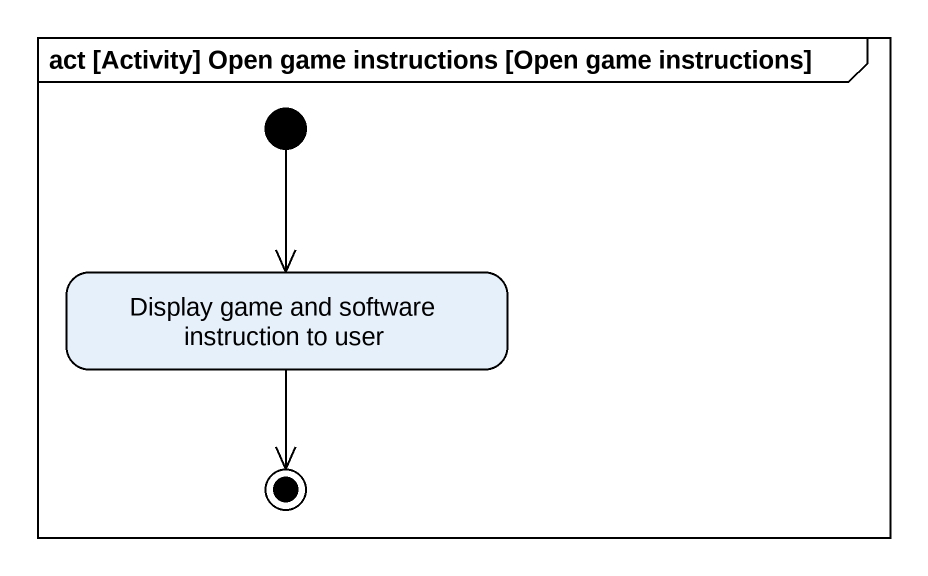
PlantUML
@startuml
mainframe act [Activity] Open game instructions [Open game instructions]
hide empty description
state "Display game and software instruction to user" as Display_game_and_software
[*] --> Display_game_and_software
Display_game_and_software --> [*]
@enduml
